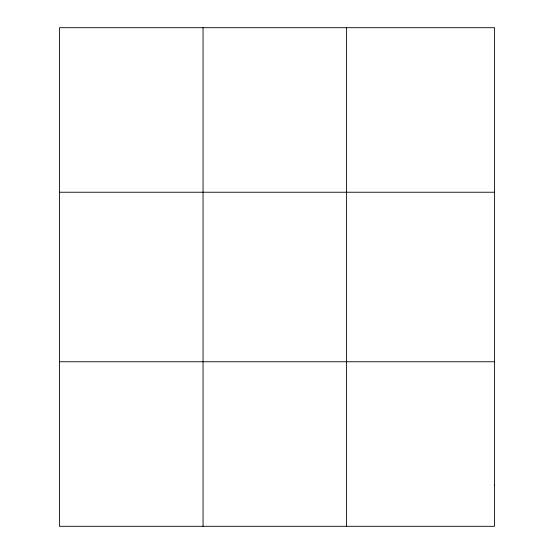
<?xml version="1.0" encoding="UTF-8"?>
<svg xmlns="http://www.w3.org/2000/svg" width="554" height="554" viewBox="0 0 554 554"><rect width="100%" height="100%" fill="white"/><g stroke="black" fill="none" stroke-linecap="round" stroke-linejoin="round"><path stroke-width="0.83" d="M203.048 27.7L203.048 526.3M346.596 27.7L346.596 526.3M59.507 192.238L494.493 192.238M59.507 361.762L494.493 361.762M494.493 485.166L494.493 526.3L59.507 526.3L59.507 27.7L494.493 27.7L494.493 485.166"/></g></svg>
